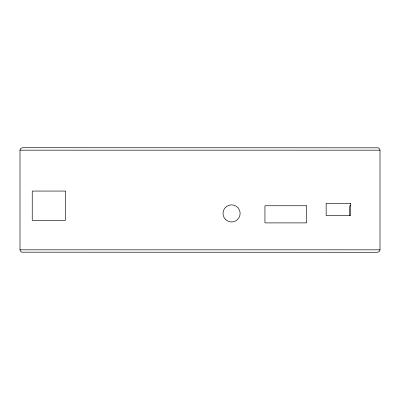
<?xml version="1.0" encoding="UTF-8"?>
<svg xmlns="http://www.w3.org/2000/svg" width="400" height="400" viewBox="0 0 400 400"><rect width="100%" height="100%" fill="white"/><g stroke="black" fill="none" stroke-linecap="round" stroke-linejoin="round"><path stroke-width="0.6" d="M20 150.175L20.715 148.445L22.45 147.725L378.185 147.81L379.495 148.685L380 150.175L380 249.825L379.285 251.555L377.55 252.275L21.815 252.19L20.505 251.315L20 249.825L20 150.175L380 150.175M350.515 205.755L349.715 205.755L349.715 215.705M20 249.825L380 249.825M65.295 191.065L32.24 191.065L32.24 220.445L65.295 220.445L65.295 191.065M350.635 203.31L326.155 203.31L326.155 215.55L350.635 215.55L350.635 203.31M306.565 205.755L264.94 205.755L264.94 222.895L306.565 222.895L306.565 205.755M225.86 219.795A8.57 8.57 0 0 0 239.96 215.16A8.57 8.57 0 0 0 228.895 205.265A8.57 8.57 0 0 0 225.86 219.795"/></g></svg>
